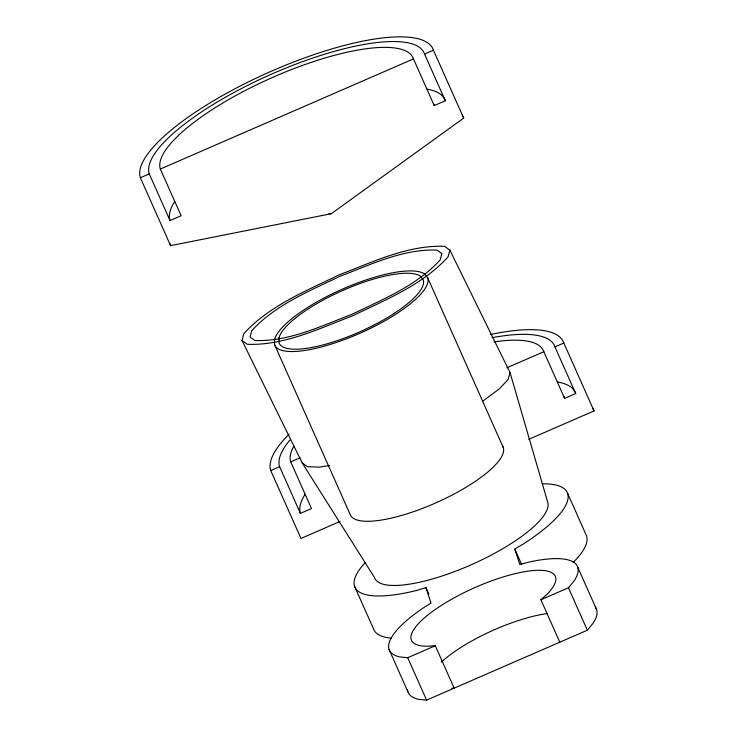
<?xml version="1.0" encoding="UTF-8"?>
<svg xmlns="http://www.w3.org/2000/svg" width="737" height="737" viewBox="0 0 737 737"><rect width="100%" height="100%" fill="white"/><g stroke="black" fill="none" stroke-linecap="round" stroke-linejoin="round"><path stroke-width="1.11" d="M502.487 445.959A83.576 23.731 -24 0 1 437.078 502.321A83.576 23.731 -24 0 1 350.093 514.297L274.523 344.557L274.551 339.49A83.576 23.731 -24 0 1 343.737 288.536A83.576 23.731 -24 0 1 424.807 274.1L427.718 277.886L503.297 447.635M242.031 340.522L243.846 333.677C269.373 305.68 305.818 291.014 339.26 274.8C373.005 261.957 407.681 244.951 444.577 246.324L449.846 250.092L510.013 372.498L547.711 502.219A94.474 26.836 -24 0 1 469.469 565.537A94.474 26.836 -24 0 1 374.525 577.578L302.198 462.937L242.031 340.522L247.3 344.299C284.206 345.662 318.872 328.656 352.618 315.823C386.059 299.6 422.513 284.933 448.041 256.937L449.846 250.092M510.013 372.498L508.198 379.352L499.428 388.814L482.357 401.453M559.798 642.194L540.903 599.752L568.457 587.767L574.04 581.032A102.95 29.24 -24 0 0 528.236 562.23L519.806 564.45L514.776 548.991L523.298 544.035A116.271 33.027 -24 0 0 542.183 483.813M407.515 689.86A102.95 29.24 -24 0 0 418.579 699.339L426.612 700.15L587.352 630.199L592.935 623.465A102.95 29.24 -24 0 0 595.284 607.104M540.903 599.752L547.241 594.04A78.73 22.359 -24 0 0 525.73 571.507A78.73 22.359 -24 0 0 430.574 612.917A78.73 22.359 -24 0 0 427.248 646.257L435.272 645.723L454.167 688.155L451.873 688.312M331.3 213.702L463.674 118.113L433.439 50.208A159.874 45.408 -24 0 0 272.773 70.586A159.874 45.408 -24 0 0 140.362 177.746L170.597 245.642L331.3 213.702L329.006 213.656M140.362 177.746L149.243 173.886A150.191 42.654 -24 0 1 273.63 73.221A150.191 42.654 -24 0 1 424.558 54.077L433.439 50.208M149.243 173.886L170.026 220.566L181.127 215.729L160.344 169.049L413.457 58.905L434.24 105.584L445.341 100.757L424.558 54.077M339.969 521.483L300.963 538.461L270.737 470.556L279.618 466.696A150.191 42.654 -24 0 1 289.963 439.98M279.618 466.696L300.401 513.376L311.502 508.548L290.719 461.859L300.208 457.732M506.918 367.781L543.832 351.715L564.616 398.395L575.717 393.567L554.933 346.887A150.191 42.654 -24 0 0 492.067 337.693M554.933 346.887L563.814 343.018L594.04 410.924L528.678 439.363M365.008 562.81A116.271 33.027 -24 0 0 416.727 590.42L425.968 587.638L430.998 603.096L423.388 607.85A102.95 29.24 -24 0 0 399.684 656.907L407.718 657.717L435.272 645.723M329.522 465.48L319.453 467.129L307.467 466.705L302.198 462.937M567.693 493.523L586.588 535.956A116.271 33.027 -24 0 1 573.22 562.432M577.744 567.214L596.638 609.646M568.457 587.767L587.352 630.199M514.776 548.991L521.685 564.524M425.968 587.638L428.731 593.847M407.718 657.717L426.612 700.15M389.016 649.334L407.911 691.776M354.543 586.274L373.438 628.707A116.271 33.027 -24 0 0 391.531 638.178M441.297 662.148A78.73 22.359 -24 0 1 547.379 613.525M427.718 277.886A83.576 23.731 -24 0 1 358.504 333.898A83.576 23.731 -24 0 1 274.523 344.557M592.603 407.902A159.874 45.408 -24 0 1 594.04 410.924M270.737 470.556A159.874 45.408 -24 0 1 289.042 434.231M490.372 334.534A159.874 45.408 -24 0 1 563.814 343.018M300.401 513.376A150.191 42.654 -24 0 1 305.1 494.287M557.329 381.969A150.191 42.654 -24 0 1 575.717 393.567M563.731 396.386A138.077 39.218 -24 0 1 564.616 398.395M290.719 461.859A138.077 39.218 -24 0 1 293.704 446.539M494.02 341.922A138.077 39.218 -24 0 1 543.832 351.715M170.026 220.566A150.191 42.654 -24 0 1 174.733 201.477M426.953 89.159A150.191 42.654 -24 0 1 445.341 100.757M160.344 169.049A138.077 39.218 -24 0 1 274.698 76.501A138.077 39.218 -24 0 1 413.457 58.905M433.365 103.576A138.077 39.218 -24 0 1 434.24 105.584M170.597 245.642A159.874 45.408 -24 0 1 170.118 243.698M462.237 115.092A159.874 45.408 -24 0 1 463.674 118.113M278.991 337.85L278.964 342.622A78.73 22.359 -24 0 0 358.081 332.59A78.73 22.359 -24 0 0 423.278 279.82L420.532 276.255A78.73 22.359 -24 0 0 344.161 289.853A78.73 22.359 -24 0 0 278.991 337.85M251.695 330.729L250.027 337.049L254.891 340.522C288.95 341.784 320.954 326.095 352.102 314.248C382.973 299.268 416.617 285.735 440.182 259.894L441.859 253.565L436.995 250.092C402.927 248.83 370.923 264.528 339.775 276.375C308.904 291.345 275.26 304.888 251.695 330.729"/></g></svg>
